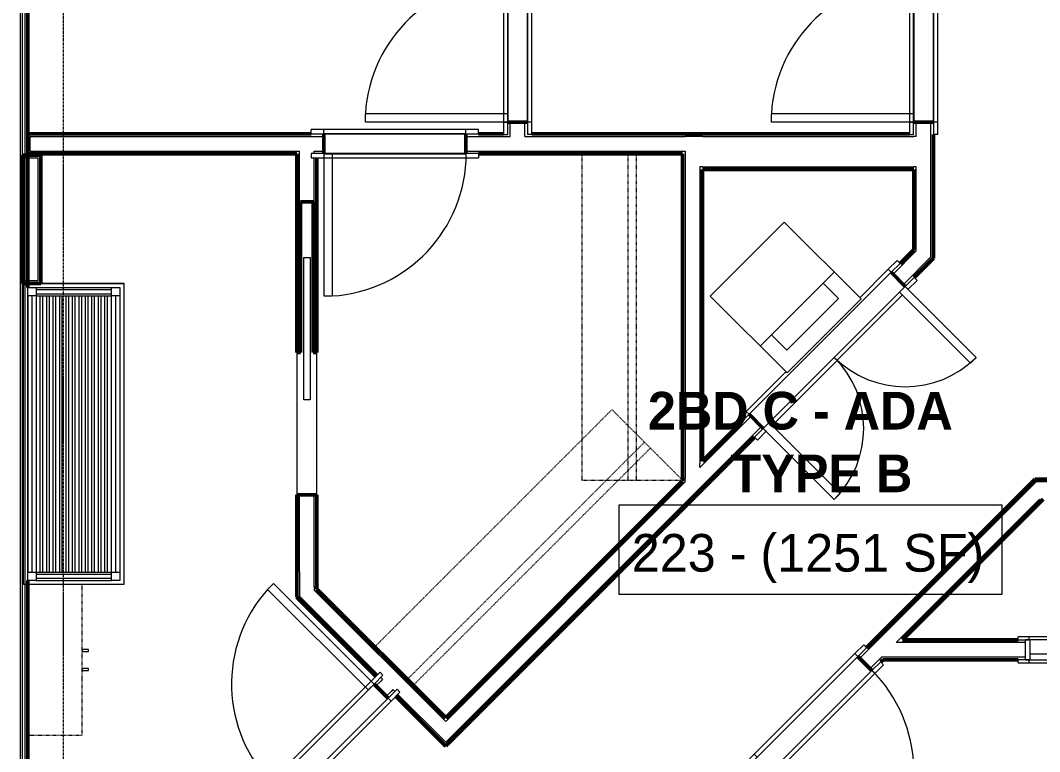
# Model space of a CAD drawing. Header units: inches. Extents: x -4235 to -464, y 9767 to 12359.
# Drawn here: x -2510.6 to -2267, y 10525.7 to 10700.4 of the extents above; entities that cross this region are included whole.
import ezdxf

# ---------------------------------------------------------------- set-up
doc = ezdxf.new("R2010")
doc.units = ezdxf.units.IN
doc.header["$MEASUREMENT"] = 0
doc.linetypes.add('Dash', pattern=[0.25, 0.125, -0.125])
doc.linetypes.add('Grid Line 1_2_', pattern=[0.875, 0.5, -0.125, 0.125, -0.125])
for name, color, linetype, lineweight in [('0-1', 7, 'Continuous', 5), ('0-2', 10, 'Continuous', 9), ('A-AREA-IDEN', 2, 'Continuous', 9), ('A-DOOR-1', 10, 'Continuous', 9), ('A-DOOR-2', 50, 'Continuous', 20), ('A-DOOR-3', 254, 'Continuous', 9), ('A-DOOR-FRAM-1', 10, 'Continuous', 9), ('A-WALL-1', 7, 'Continuous', 50), ('A-WALL-2', 250, 'Continuous', 13), ('A-WALL-3', 10, 'Continuous', 9), ('A-WALL-4', 254, 'Continuous', 9), ('A-WALL-5', 113, 'Continuous', 9), ('I-WALL-1', 7, 'Continuous', 50), ('P-SANR-FIXT-1', 10, 'Continuous', 9), ('Q-CASE-1', 254, 'Continuous', 9), ('Q-CASE-2', 10, 'Continuous', 9), ('Q-CASE-3', 254, 'Dash', 9), ('Q-CASE-4', 10, 'Dash', 9), ('Q-CASE-HDLN-1', 10, 'Dash', 9), ('Q-CASE-HDLN-2', 254, 'Dash', 9), ('S-GRID-1', 1, 'Grid Line 1_2_', 9)]:
    doc.layers.add(name, color=color, linetype=linetype, lineweight=lineweight)
doc.styles.add('Century Gothic', font='ufonts.com_century-gothic.ttf', dxfattribs={"height": 9})
doc.styles.add('Century Gothic_B', font='GOTHICB.TTF', dxfattribs={"height": 9})

# ---------------------------------------------------------------- blocks, each defined once
blk = doc.blocks.new('POCKET - FLUSH - 2-10 x 6-8-2882530-BACKGROUND - RCP - 2ND FLOOR')
at = {"layer": 'A-DOOR-2'}
for p, q in [((-39.67, -0.75), (-39.67, 0.75)), ((-39.67, 0.75), (-5.67, 0.75)), ((-5.67, 0.75), (-5.67, -0.75)), ((-5.67, -0.75), (-39.67, -0.75))]:
    blk.add_line(p, q, dxfattribs=at)
blk = doc.blocks.new('Bath Vanity - Bath Vanity 72_-2551085-BACKGROUND - RCP - 2ND FLOOR')
at = {"layer": 'Q-CASE-1'}
for p, q in [((-35.26, -1), (-35.26, 0)), ((-35.26, 0), (36.74, 0)), ((36.74, -1), (36.74, -4.13))]:
    blk.add_line(p, q, dxfattribs=at)
at = {"layer": 'Q-CASE-2'}
for p, q in [((-35.26, -24), (-35.26, -1)), ((-34.26, -3), (-34.26, -1)), ((-34.26, -1), (-32.26, -1)), ((33.74, -1), (-32.26, -1)), ((-32.26, -1), (-32.26, -3)), ((33.74, -2), (-32.26, -2)), ((33.74, -3), (33.74, -1)), ((33.74, -1), (35.74, -1)), ((35.74, -1), (35.74, -3)), ((36.74, 0), (36.74, -1)), ((-34.26, -3), (-34.26, -21)), ((-32.26, -3), (-34.26, -3)), ((-33.76, -3), (-33.76, -21)), ((-32.76, -3), (-32.76, -21)), ((33.74, -3), (-32.26, -3)), ((-32.26, -3), (-32.26, -21)), ((-32.26, -4), (33.74, -4)), ((33.74, -4.55), (-32.26, -4.55)), ((33.74, -3), (33.74, -21)), ((35.74, -3), (33.74, -3)), ((34.24, -3), (34.24, -21)), ((35.24, -3), (35.24, -21)), ((35.74, -3), (35.74, -21)), ((36.74, -4.13), (36.74, -24)), ((-32.26, -5.55), (33.74, -5.55)), ((33.74, -6.09), (-32.26, -6.09)), ((-32.26, -7.09), (33.74, -7.09)), ((33.74, -7.64), (-32.26, -7.64)), ((-32.26, -8.64), (33.74, -8.64)), ((33.74, -9.18), (-32.26, -9.18)), ((-32.26, -10.18), (33.74, -10.18)), ((33.74, -10.73), (-32.26, -10.73)), ((-32.26, -11.73), (33.74, -11.73)), ((33.74, -12.27), (-32.26, -12.27)), ((-32.26, -13.27), (33.74, -13.27)), ((33.74, -13.82), (-32.26, -13.82)), ((-32.26, -14.82), (33.74, -14.82)), ((33.74, -15.36), (-32.26, -15.36)), ((-32.26, -16.36), (33.74, -16.36)), ((33.74, -16.91), (-32.26, -16.91)), ((-32.26, -17.91), (33.74, -17.91)), ((33.74, -18.45), (-32.26, -18.45)), ((-32.26, -19.45), (33.74, -19.45)), ((-34.26, -23), (-34.26, -21)), ((-34.26, -21), (-32.26, -21)), ((33.74, -20), (-32.26, -20)), ((-32.26, -21), (33.74, -21)), ((-32.26, -21), (-32.26, -23)), ((33.74, -23), (33.74, -21)), ((33.74, -21), (35.74, -21)), ((35.74, -21), (35.74, -23)), ((36.74, -24), (-35.26, -24)), ((-32.26, -23), (-34.26, -23)), ((33.74, -22), (-32.26, -22)), ((33.74, -23), (-32.26, -23)), ((35.74, -23), (33.74, -23))]:
    blk.add_line(p, q, dxfattribs=at)
blk = doc.blocks.new('OD_CW_Closet - OD_CW_Closet-2622443-BACKGROUND - RCP - 2ND FLOOR')
at = {"layer": 'Q-CASE-HDLN-1'}
for p, q in [((0.74, 0), (80.94, 0)), ((80.94, 0), (80.94, -23.91)), ((0.74, -11), (80.94, -11)), ((0.74, -13), (80.94, -13)), ((80.94, -24), (80.85, -24))]:
    blk.add_line(p, q, dxfattribs=at)
at = {"layer": 'Q-CASE-HDLN-2'}
for p, q in [((0.74, -24), (0.74, 0)), ((80.85, -24), (0.74, -24)), ((80.94, -23.91), (80.94, -24))]:
    blk.add_line(p, q, dxfattribs=at)
blk = doc.blocks.new('OD_CW_Closet - OD_CW_Closet-3117592-BACKGROUND - RCP - 2ND FLOOR')
at = {"layer": 'Q-CASE-HDLN-1'}
for p, q in [((0.74, -24), (0.74, 0)), ((0.74, 0), (78.86, 0)), ((0.74, -11), (78.86, -11)), ((0.74, -13), (78.86, -13))]:
    blk.add_line(p, q, dxfattribs=at)
at = {"layer": 'Q-CASE-HDLN-2'}
for p, q in [((78.86, 0), (78.86, -24)), ((78.86, -24), (0.74, -24))]:
    blk.add_line(p, q, dxfattribs=at)
blk = doc.blocks.new('Stacked Washer and Dryer - 26_x25_ - Private-1372850-BACKGROUND - RCP - 2ND FLOOR')
at = {"layer": 'P-SANR-FIXT-1'}
for p, q in [((26, 12.5), (0, 12.5)), ((0, -12.5), (0, 12.5)), ((16.90625, -12.5), (16.90625, 12.5)), ((26, 12.5), (26, -12.5)), ((22.09375, 8.75), (16.90625, 8.75)), ((22.09375, -8.75), (22.09375, 8.75)), ((16.90625, -8.75), (22.09375, -8.75)), ((0, -12.5), (26, -12.5))]:
    blk.add_line(p, q, dxfattribs=at)
blk = doc.blocks.new('SWING - DOUBLE - FLUSH - 4-0 x 6-8 - DUMMY-V5-BACKGROUND - RCP - 2ND FLOOR')
at = {"layer": 'A-DOOR-1'}
for p, q in [((-24, 3.375), (-27, 3.375)), ((-27, 3.375), (-27, 2.375)), ((-10.6, 3.375), (-24, 3.375)), ((-24, 3.375), (-24, 2.375)), ((24, 3.375), (14.4, 3.375)), ((27, 3.375), (24, 3.375)), ((24, 3.375), (24, 2.375)), ((27, 3.375), (27, 2.375)), ((-27, 2.375), (-24, 2.375)), ((-24, 2.375), (24, 2.375)), ((24, 2.375), (27, 2.375)), ((-24, -2.375), (-27, -2.375)), ((-27, -3.375), (-27, -2.375)), ((-24, -3.375), (-24, -2.375)), ((22, -2.375), (-22, -2.375)), ((27, -2.375), (24, -2.375)), ((24, -3.375), (24, -2.375)), ((27, -3.375), (27, -2.375)), ((-27, -3.375), (-24, -3.375)), ((-22, -3.375), (22, -3.375)), ((24, -3.375), (27, -3.375))]:
    blk.add_line(p, q, dxfattribs=at)
for centre, start, end in [((-24, -2.375), 270, 0), ((24, -2.375), 180, 270)]:
    blk.add_arc(centre, 24, start, end, dxfattribs=at)
at = {"layer": 'A-DOOR-2'}
for p, q in [((-22, -2.375), (-24, -2.375)), ((-24, -2.375), (-24, -26.375)), ((-22, -26.375), (-22, -2.375)), ((22, -2.375), (24, -2.375)), ((22, -26.375), (22, -2.375)), ((24, -2.375), (24, -26.375)), ((-24, -26.375), (-22, -26.375)), ((24, -26.375), (22, -26.375))]:
    blk.add_line(p, q, dxfattribs=at)
at = {"layer": 'A-DOOR-3'}
blk.add_line((-22, -2.375), (-24, -2.375), dxfattribs=at)
blk = doc.blocks.new('SWING - SINGLE - FLUSH - 2-10 x 6-8 - PRIVACY-3199407-BACKGROUND - RCP - 2ND FLOOR')
at = {"layer": 'A-DOOR-1'}
blk.add_arc((17, 2.37), 34.07, 93.3657, 180, dxfattribs=at)
at = {"layer": 'A-DOOR-2'}
for p, q in [((15, 2.37), (15, 36.38)), ((17, 36.38), (15, 36.38)), ((17, 2.37), (17, 36.38)), ((17, 2.37), (15, 2.37))]:
    blk.add_line(p, q, dxfattribs=at)
at = {"layer": 'A-DOOR-FRAM-1'}
for p, q in [((-17, 3.37), (-20, 3.37)), ((-20, 2.37), (-20, 3.37)), ((17, 3.37), (-17, 3.37)), ((-17, 2.37), (-17, 3.37)), ((20, 3.37), (17, 3.37)), ((17, 2.37), (17, 3.37)), ((20, 2.37), (20, 3.37)), ((-20, 2.37), (-17, 2.37)), ((-17, 2.37), (17, 2.37)), ((17, 2.37), (20, 2.37)), ((-17, -2.38), (-20, -2.38)), ((-20, -2.38), (-20, -3.38)), ((17, -2.38), (-17, -2.38)), ((-17, -2.38), (-17, -3.38)), ((20, -2.38), (17, -2.38)), ((17, -2.38), (17, -3.38)), ((20, -2.38), (20, -3.38)), ((-20, -3.38), (-17, -3.38)), ((-17, -3.38), (17, -3.38)), ((17, -3.38), (20, -3.38))]:
    blk.add_line(p, q, dxfattribs=at)
blk = doc.blocks.new('SWING - SINGLE - FLUSH - 2-8 x 6-8 - PASSAGE-3199406-BACKGROUND - RCP - 2ND FLOOR')
at = {"layer": 'A-DOOR-1'}
blk.add_arc((16, 2.37), 32.07, 93.5759, 180, dxfattribs=at)
at = {"layer": 'A-DOOR-2'}
for p, q in [((14, 2.37), (14, 34.38)), ((16, 34.38), (14, 34.38)), ((16, 2.37), (16, 34.38)), ((16, 2.37), (14, 2.37))]:
    blk.add_line(p, q, dxfattribs=at)
at = {"layer": 'A-DOOR-FRAM-1'}
for p, q in [((-16, 3.37), (-19, 3.37)), ((-19, 2.37), (-19, 3.37)), ((16, 3.37), (-16, 3.37)), ((-16, 2.37), (-16, 3.37)), ((19, 3.37), (16, 3.37)), ((16, 2.37), (16, 3.37)), ((19, 2.37), (19, 3.37)), ((-19, 2.37), (-16, 2.37)), ((-16, 2.37), (16, 2.37)), ((16, 2.37), (19, 2.37)), ((-16, -2.38), (-19, -2.38)), ((-19, -2.38), (-19, -3.38)), ((16, -2.38), (-16, -2.38)), ((-16, -2.38), (-16, -3.38)), ((19, -2.38), (16, -2.38)), ((16, -2.38), (16, -3.38)), ((19, -2.38), (19, -3.38)), ((-19, -3.38), (-16, -3.38)), ((-16, -3.38), (16, -3.38)), ((16, -3.38), (19, -3.38))]:
    blk.add_line(p, q, dxfattribs=at)
blk = doc.blocks.new('SWING - SINGLE - FLUSH - 2-10 x 6-8 - PRIVACY-3199405-BACKGROUND - RCP - 2ND FLOOR')
at = {"layer": 'A-DOOR-1'}
blk.add_arc((17, -2.38), 34.07, 180, 266.6343, dxfattribs=at)
at = {"layer": 'A-DOOR-2'}
for p, q in [((15, -2.38), (15, -36.38)), ((17, -2.38), (15, -2.38)), ((17, -2.38), (17, -36.38)), ((17, -36.38), (15, -36.38))]:
    blk.add_line(p, q, dxfattribs=at)
at = {"layer": 'A-DOOR-FRAM-1'}
for p, q in [((-17, 3.37), (-20, 3.37)), ((-20, 3.37), (-20, 2.37)), ((-17, 3.37), (-17, 2.37)), ((17, 3.37), (-17, 3.37)), ((20, 3.37), (17, 3.37)), ((17, 3.37), (17, 2.37)), ((20, 3.37), (20, 2.37)), ((-20, 2.37), (-17, 2.37)), ((-17, 2.37), (17, 2.37)), ((17, 2.37), (20, 2.37)), ((-17, -2.38), (-20, -2.38)), ((-20, -3.38), (-20, -2.38)), ((-17, -3.38), (-17, -2.38)), ((17, -2.38), (-17, -2.38)), ((20, -2.38), (17, -2.38)), ((17, -3.38), (17, -2.38)), ((20, -3.38), (20, -2.38)), ((-20, -3.38), (-17, -3.38)), ((-17, -3.38), (17, -3.38)), ((17, -3.38), (20, -3.38))]:
    blk.add_line(p, q, dxfattribs=at)
blk = doc.blocks.new('SWING - SINGLE - FLUSH - 2-10 x 6-8 - PASSAGE-3199424-BACKGROUND - RCP - 2ND FLOOR')
at = {"layer": 'A-DOOR-1'}
blk.add_arc((17, 2.37), 34.07, 93.3657, 180, dxfattribs=at)
at = {"layer": 'A-DOOR-2'}
for p, q in [((15, 2.37), (15, 36.38)), ((17, 36.38), (15, 36.38)), ((17, 2.37), (17, 36.38)), ((17, 2.37), (15, 2.37))]:
    blk.add_line(p, q, dxfattribs=at)
at = {"layer": 'A-DOOR-FRAM-1'}
for p, q in [((-17, 3.37), (-20, 3.37)), ((-20, 2.37), (-20, 3.37)), ((17, 3.37), (-17, 3.37)), ((-17, 2.37), (-17, 3.37)), ((20, 3.37), (17, 3.37)), ((17, 2.37), (17, 3.37)), ((20, 2.37), (20, 3.37)), ((-20, 2.37), (-17, 2.37)), ((-17, 2.37), (17, 2.37)), ((17, 2.37), (20, 2.37)), ((-17, -2.38), (-20, -2.38)), ((-20, -2.38), (-20, -3.38)), ((17, -2.38), (-17, -2.38)), ((-17, -2.38), (-17, -3.38)), ((20, -2.38), (17, -2.38)), ((17, -2.38), (17, -3.38)), ((20, -2.38), (20, -3.38)), ((-20, -3.38), (-17, -3.38)), ((-17, -3.38), (17, -3.38)), ((17, -3.38), (20, -3.38))]:
    blk.add_line(p, q, dxfattribs=at)
blk = doc.blocks.new('SLIDING - FLUSH - 6-0 x 6-8-3203588-BACKGROUND - RCP - 2ND FLOOR')
at = {"layer": 'A-DOOR-1'}
for p, q in [((-38.75, 2.5), (-38.75, 3.25)), ((-36.25, 3.25), (-38.75, 3.25)), ((-38.75, 2.5), (-36.25, 2.5)), ((36.25, 3.25), (-36.25, 3.25)), ((-36.25, 3.25), (-36.25, 2.5)), ((36.25, 2.5), (36.25, 3.25)), ((36.25, 3.25), (38.75, 3.25)), ((38.75, 2.5), (36.25, 2.5)), ((38.75, 3.25), (38.75, 2.5)), ((36, 0.5), (-1, 0.5)), ((-1, 0.5), (-1, -0.875)), ((36, 0.5), (36, -0.875)), ((-38.75, -3), (-38.75, -2.25)), ((-36.25, -2.25), (-38.75, -2.25)), ((-36.25, -2.25), (-36.25, -3)), ((1, -0.875), (-36, -0.875)), ((-36, -0.875), (-36, -2.25)), ((-36, -2.25), (1, -2.25)), ((-1, -0.875), (36, -0.875)), ((1, -0.875), (1, -2.25)), ((36.25, -2.25), (38.75, -2.25)), ((36.25, -3), (36.25, -2.25)), ((38.75, -2.25), (38.75, -3)), ((-38.75, -3), (-36.25, -3)), ((-36.25, -3), (36.25, -3)), ((38.75, -3), (36.25, -3))]:
    blk.add_line(p, q, dxfattribs=at)
at = {"layer": 'A-DOOR-FRAM-1'}
for p, q in [((-37, -2.25), (-37, 2.5)), ((-36, 2.5), (-37, 2.5)), ((36, 2.5), (-36, 2.5)), ((-36, 2.5), (-36, -2.25)), ((36, -2.25), (36, 2.5)), ((36, 2.5), (37, 2.5)), ((37, 2.5), (37, -2.25)), ((-37, -2.25), (-36, -2.25)), ((1, -2.25), (36, -2.25)), ((37, -2.25), (36, -2.25))]:
    blk.add_line(p, q, dxfattribs=at)
blk = doc.blocks.new('300 Series Wall Hung Cabinet_326 - 36_-V75-BACKGROUND - RCP - 2ND FLOOR')
at = {"layer": 'Q-CASE-2'}
for p, q in [((-2.01, -13.19), (-2.5, -13.19)), ((-2.5, -13.19), (-2.5, -14.69)), ((-2.01, -14.69), (-2.01, -13.19)), ((2.49, -13.19), (2, -13.19)), ((2, -13.19), (2, -14.69)), ((2.49, -14.69), (2.49, -13.19)), ((-2.5, -14.69), (-2.01, -14.69)), ((2, -14.69), (2.49, -14.69))]:
    blk.add_line(p, q, dxfattribs=at)
at = {"layer": 'Q-CASE-3'}
blk.add_line((18, -0.19), (-18, -0.19), dxfattribs=at)
at = {"layer": 'Q-CASE-4'}
for p, q in [((-18, -0.19), (-18, -13.19)), ((-18, -13.19), (18, -13.19))]:
    blk.add_line(p, q, dxfattribs=at)
blk = doc.blocks.new('CTR - 1st Phase - Unit Layouts_rvt-1-BACKGROUND - RCP - 2ND FLOOR')
at = {"layer": 'A-WALL-1'}
for p, q in [((-2394.12, 10676.13), (-2389.37, 10676.13)), ((-2297.07, 10676.13), (-2292.32, 10676.13)), ((-2508.87, 10672.7), (-2508.87, 10673.32)), ((-2508.87, 10673.32), (-2441.12, 10673.32)), ((-2508.87, 10669.2), (-2508.87, 10672.7)), ((-2438.12, 10673.32), (-2438.12, 10668.57)), ((-2404.12, 10668.57), (-2404.12, 10673.32)), ((-2401.12, 10673.32), (-2395.12, 10673.32)), ((-2388.37, 10673.32), (-2352.3, 10673.32)), ((-2352.3, 10673.32), (-2351.67, 10673.32)), ((-2351.67, 10673.32), (-2347.55, 10673.32)), ((-2292.32, 10673.13), (-2292.32, 10650.33)), ((-2510.12, 10637.57), (-2510.12, 10668.2)), ((-2510.12, 10668.2), (-2509.87, 10668.2)), ((-2509.87, 10668.2), (-2506.37, 10668.2)), ((-2508.87, 10668.57), (-2508.87, 10669.2)), ((-2444.5, 10668.57), (-2508.87, 10668.57)), ((-2506.37, 10668.2), (-2505.75, 10668.2)), ((-2505.75, 10668.2), (-2505.75, 10637.57)), ((-2444.5, 10621.06), (-2444.5, 10668.57)), ((-2439.75, 10667.57), (-2439.75, 10621.06)), ((-2352.3, 10668.57), (-2401.12, 10668.57)), ((-2352.3, 10590.36), (-2352.3, 10668.57)), ((-2347.55, 10664.82), (-2347.55, 10595.11)), ((-2297.07, 10645.58), (-2297.07, 10664.82)), ((-2440.62, 10657.06), (-2443.62, 10657.06)), ((-2443.62, 10657.06), (-2443.62, 10621.06)), ((-2440.62, 10621.06), (-2440.62, 10657.06)), ((-2292.32, 10650.33), (-2292.32, 10644.5)), ((-2300.32, 10642.34), (-2297.07, 10645.58)), ((-2292.32, 10643.62), (-2296.96, 10638.98)), ((-2292.32, 10644.5), (-2292.32, 10643.62)), ((-2299.08, 10636.86), (-2302.44, 10640.22)), ((-2509.87, 10637.57), (-2510.12, 10637.57)), ((-2506.37, 10637.57), (-2509.87, 10637.57)), ((-2505.75, 10637.57), (-2506.37, 10637.57)), ((-2443.62, 10621.06), (-2444.5, 10621.06)), ((-2439.75, 10621.06), (-2440.62, 10621.06)), ((-2347.55, 10595.11), (-2338.5, 10604.16)), ((-2336.38, 10606.28), (-2333.02, 10602.92)), ((-2335.14, 10600.8), (-2405.59, 10530.35)), ((-2408.95, 10533.71), (-2352.3, 10590.36)), ((-2272.8, 10586), (-2268.68, 10590.13)), ((-2268.68, 10590.13), (-2268.05, 10590.75)), ((-2268.05, 10590.75), (-2243.53, 10590.75)), ((-2444.5, 10569.26), (-2444.5, 10587.06)), ((-2444.5, 10587.06), (-2439.75, 10587.06)), ((-2439.75, 10587.06), (-2439.75, 10564.51)), ((-2308.32, 10550.49), (-2272.8, 10586)), ((-2266.08, 10586), (-2299.73, 10552.35)), ((-2444.5, 10563.43), (-2444.5, 10569.26)), ((-2444.5, 10562.54), (-2444.5, 10563.43)), ((-2425.62, 10543.67), (-2444.5, 10562.54)), ((-2439.75, 10564.51), (-2408.95, 10533.71)), ((-2299.73, 10552.35), (-2272.07, 10552.35)), ((-2307.08, 10545.01), (-2310.44, 10548.36)), ((-2304.48, 10547.6), (-2304.96, 10547.13)), ((-2272.07, 10547.6), (-2304.48, 10547.6)), ((-2422.71, 10538.45), (-2426.07, 10541.81)), ((-2408.95, 10526.99), (-2420.85, 10538.9)), ((-2405.59, 10530.35), (-2408.51, 10527.44)), ((-2408.51, 10527.44), (-2408.95, 10526.99))]:
    blk.add_line(p, q, dxfattribs=at)
at = {"layer": 'A-WALL-2'}
for p, q in [((-2393.5, 10673.32), (-2393.5, 10676.13)), ((-2390, 10673.32), (-2390, 10676.13)), ((-2296.45, 10672.7), (-2296.45, 10676.13)), ((-2292.95, 10649.71), (-2292.95, 10676.13)), ((-2508.25, 10669.2), (-2508.25, 10672.7)), ((-2508.25, 10672.7), (-2438.12, 10672.7)), ((-2404.12, 10672.7), (-2393.5, 10672.7)), ((-2393.5, 10672.7), (-2393.5, 10673.32)), ((-2390, 10672.7), (-2390, 10673.32)), ((-2390, 10672.7), (-2352.3, 10672.7)), ((-2352.3, 10672.7), (-2351.67, 10672.7)), ((-2348.17, 10672.7), (-2351.67, 10672.7)), ((-2347.55, 10672.7), (-2348.17, 10672.7)), ((-2347.55, 10672.7), (-2297.07, 10672.7)), ((-2296.45, 10672.7), (-2297.07, 10672.7)), ((-2509.87, 10668.2), (-2509.87, 10667.57)), ((-2509.87, 10667.57), (-2509.87, 10668.2)), ((-2509.87, 10667.57), (-2506.37, 10667.57)), ((-2509.87, 10638.2), (-2509.87, 10667.57)), ((-2508.25, 10669.2), (-2443.87, 10669.2)), ((-2506.37, 10638.2), (-2506.37, 10667.57)), ((-2443.87, 10668.57), (-2443.87, 10669.2)), ((-2443.87, 10621.06), (-2443.87, 10668.57)), ((-2440.37, 10668.57), (-2440.37, 10669.2)), ((-2440.37, 10669.2), (-2438.12, 10669.2)), ((-2440.37, 10621.06), (-2440.37, 10667.57)), ((-2404.12, 10669.2), (-2352.3, 10669.2)), ((-2352.3, 10669.2), (-2351.67, 10669.2)), ((-2351.67, 10669.2), (-2351.67, 10590.98)), ((-2348.17, 10665.45), (-2348.17, 10594.48)), ((-2347.55, 10665.45), (-2348.17, 10665.45)), ((-2347.55, 10665.45), (-2297.07, 10665.45)), ((-2296.45, 10665.45), (-2297.07, 10665.45)), ((-2296.45, 10646.21), (-2296.45, 10665.45)), ((-2292.95, 10648.83), (-2292.95, 10649.71)), ((-2292.95, 10643.88), (-2292.95, 10648.83)), ((-2296.45, 10645.33), (-2296.45, 10646.21)), ((-2302, 10639.78), (-2296.45, 10645.33)), ((-2299.52, 10637.3), (-2292.95, 10643.88)), ((-2509.87, 10638.2), (-2509.87, 10637.57)), ((-2506.37, 10638.2), (-2509.87, 10638.2)), ((-2509.87, 10637.57), (-2509.87, 10638.2)), ((-2348.17, 10593.6), (-2335.94, 10605.84)), ((-2406.03, 10530.79), (-2333.46, 10603.36)), ((-2348.17, 10593.6), (-2348.17, 10594.48)), ((-2408.51, 10533.27), (-2351.67, 10590.1)), ((-2351.67, 10590.1), (-2351.67, 10590.98)), ((-2267.79, 10590.13), (-2271.29, 10586.63)), ((-2242.9, 10590.13), (-2267.79, 10590.13)), ((-2443.87, 10568.64), (-2443.87, 10587.06)), ((-2440.37, 10565.14), (-2440.37, 10587.06)), ((-2310, 10547.92), (-2271.92, 10586)), ((-2301.24, 10551.73), (-2266.97, 10586)), ((-2271.29, 10586.63), (-2271.92, 10586)), ((-2443.87, 10568.64), (-2443.87, 10567.75)), ((-2443.87, 10567.75), (-2443.87, 10562.8)), ((-2440.37, 10565.14), (-2440.37, 10564.25)), ((-2425.18, 10544.11), (-2443.87, 10562.8)), ((-2408.95, 10532.83), (-2440.37, 10564.25)), ((-2300.36, 10551.73), (-2301.24, 10551.73)), ((-2270.32, 10551.73), (-2300.36, 10551.73)), ((-2307.52, 10545.45), (-2304.74, 10548.23)), ((-2303.86, 10548.23), (-2304.74, 10548.23)), ((-2270.32, 10548.23), (-2303.86, 10548.23)), ((-2424.03, 10542.96), (-2424.47, 10543.4)), ((-2424.47, 10542.52), (-2425.62, 10541.37)), ((-2424.03, 10542.96), (-2424.47, 10542.52)), ((-2422, 10540.05), (-2423.15, 10538.9)), ((-2421.56, 10540.49), (-2422, 10540.05)), ((-2421.12, 10540.05), (-2421.56, 10540.49)), ((-2408.95, 10527.88), (-2420.41, 10539.34)), ((-2408.95, 10532.83), (-2408.51, 10533.27)), ((-2408.95, 10527.88), (-2406.47, 10530.35)), ((-2406.47, 10530.35), (-2406.03, 10530.79))]:
    blk.add_line(p, q, dxfattribs=at)
at = {"layer": 'A-WALL-3'}
for p, q in [((-2394.12, 10710.13), (-2394.12, 10676.13)), ((-2389.37, 10676.13), (-2389.37, 10710.13)), ((-2297.07, 10710.13), (-2297.07, 10676.13)), ((-2292.32, 10676.13), (-2292.32, 10710.13)), ((-2404.12, 10673.32), (-2438.12, 10673.32)), ((-2438.12, 10668.57), (-2404.12, 10668.57)), ((-2302.44, 10640.22), (-2336.38, 10606.28)), ((-2331.61, 10604.33), (-2300.5, 10635.45)), ((-2444.5, 10621.06), (-2444.5, 10587.06)), ((-2439.75, 10587.06), (-2439.75, 10621.06)), ((-2270.32, 10547.6), (-2270.32, 10552.35)), ((-2310.44, 10548.36), (-2334.48, 10524.32)), ((-2331.12, 10520.96), (-2307.08, 10545.01)), ((-2426.07, 10541.81), (-2450.11, 10517.77)), ((-2446.75, 10514.41), (-2422.71, 10538.45))]:
    blk.add_line(p, q, dxfattribs=at)
at = {"layer": 'A-WALL-4'}
for p, q in [((-2389.37, 10676.13), (-2394.12, 10676.13)), ((-2292.32, 10676.13), (-2297.07, 10676.13)), ((-2438.12, 10668.57), (-2438.12, 10673.32)), ((-2404.12, 10673.32), (-2404.12, 10668.57)), ((-2443.62, 10657.06), (-2440.62, 10657.06)), ((-2443.62, 10621.06), (-2443.62, 10657.06)), ((-2440.62, 10657.06), (-2440.62, 10621.06)), ((-2299.08, 10636.86), (-2302.44, 10640.22)), ((-2444.5, 10621.06), (-2443.62, 10621.06)), ((-2440.62, 10621.06), (-2439.75, 10621.06)), ((-2333.02, 10602.92), (-2336.38, 10606.28)), ((-2333.02, 10602.92), (-2331.61, 10604.33)), ((-2439.75, 10587.06), (-2444.5, 10587.06)), ((-2310.44, 10548.36), (-2307.08, 10545.01)), ((-2422.71, 10538.45), (-2426.07, 10541.81))]:
    blk.add_line(p, q, dxfattribs=at)
at = {"layer": 'A-WALL-5'}
for p, q in [((-2508.87, 10637.57), (-2505.75, 10637.57)), ((-2508.87, 10636.57), (-2508.87, 10637.57)), ((-2508.87, 10566.57), (-2508.87, 10636.57)), ((-2505.75, 10637.57), (-2485.87, 10637.57)), ((-2485.87, 10637.57), (-2485.87, 10565.57)), ((-2508.87, 10565.57), (-2508.87, 10566.57)), ((-2485.87, 10565.57), (-2508.87, 10565.57))]:
    blk.add_line(p, q, dxfattribs=at)
at = {"layer": 'I-WALL-1'}
for p, q in [((-2347.55, 10673.32), (-2298.07, 10673.32)), ((-2297.07, 10664.82), (-2347.55, 10664.82))]:
    blk.add_line(p, q, dxfattribs=at)
at = {"layer": '0-2'}
for name, p, rotation in [('SWING - SINGLE - FLUSH - 2-10 x 6-8 - PRIVACY-3199405-BACKGROUND - RCP - 2ND FLOOR', (-2391.75, 10693.13), 269.9999999999789), ('SWING - SINGLE - FLUSH - 2-10 x 6-8 - PRIVACY-3199405-BACKGROUND - RCP - 2ND FLOOR', (-2294.7, 10693.13), 270.0000000000527), ('SWING - SINGLE - FLUSH - 2-10 x 6-8 - PASSAGE-3199424-BACKGROUND - RCP - 2ND FLOOR', (-2421.12, 10670.95), 180), ('OD_CW_Closet - OD_CW_Closet-3117592-BACKGROUND - RCP - 2ND FLOOR', (-2376.3, 10589.71), 90.0000000000261), ('Stacked Washer and Dryer - 26_x25_ - Private-1372850-BACKGROUND - RCP - 2ND FLOOR', (-2336.86, 10643.39), 315.000000000145), ('POCKET - FLUSH - 2-10 x 6-8-2882530-BACKGROUND - RCP - 2ND FLOOR', (-2442.12, 10604.06), 269.9999999999695), ('SWING - DOUBLE - FLUSH - 4-0 x 6-8 - DUMMY-V5-BACKGROUND - RCP - 2ND FLOOR', (-2317.73, 10621.57), 45.00000000011767), ('Bath Vanity - Bath Vanity 72_-2551085-BACKGROUND - RCP - 2ND FLOOR', (-2509.87, 10600.84), 90.00000000004017), ('OD_CW_Closet - OD_CW_Closet-2622443-BACKGROUND - RCP - 2ND FLOOR', (-2426.44, 10550.16), 45.00000000002335), ('SWING - SINGLE - FLUSH - 2-10 x 6-8 - PRIVACY-3199407-BACKGROUND - RCP - 2ND FLOOR', (-2436.41, 10528.11), 44.99999999996775), ('300 Series Wall Hung Cabinet_326 - 36_-V75-BACKGROUND - RCP - 2ND FLOOR', (-2509.06, 10547.57), 89.99999999995785), ('SWING - SINGLE - FLUSH - 2-10 x 6-8 - PRIVACY-3199407-BACKGROUND - RCP - 2ND FLOOR', (-2320.78, 10534.66), 225.0000000001308), ('SWING - SINGLE - FLUSH - 2-8 x 6-8 - PASSAGE-3199406-BACKGROUND - RCP - 2ND FLOOR', (-2493.97, 10500.25), 314.9999999999997)]:
    blk.add_blockref(name, p, dxfattribs=dict(at, rotation=rotation))
blk.add_blockref('SLIDING - FLUSH - 6-0 x 6-8-3203588-BACKGROUND - RCP - 2ND FLOOR', (-2233.32, 10549.85), dxfattribs=at)
blk = doc.blocks.new('CTR - 1st Phase - Common Walls_rvt-1-BACKGROUND - RCP - 2ND FLOOR')
at = {"layer": 'A-WALL-2'}
for p, q in [((-2510.62, 10458.16), (-2510.62, 10843.14)), ((-2510.12, 10458.16), (-2510.12, 10843.14)), ((-2509.5, 10511.59), (-2509.5, 10843.14))]:
    blk.add_line(p, q, dxfattribs=at)
at = {"layer": 'I-WALL-1'}
for p, q in [((-2508.87, 10843.14), (-2508.87, 10636.57)), ((-2508.87, 10566.57), (-2508.87, 10511.79))]:
    blk.add_line(p, q, dxfattribs=at)

msp = doc.modelspace()

# ---------------------------------------------------------------- linework, layer by layer
at = {"layer": 'A-AREA-IDEN', "flags": 128}
msp.add_lwpolyline([(-2367.48, 10584.67), (-2275.99, 10584.67), (-2275.99, 10563.17), (-2367.48, 10563.17)], close=True, dxfattribs=at)
at = {"layer": 'S-GRID-1'}
msp.add_line((-2500.32, 9836.18), (-2500.32, 12309.48), dxfattribs=at)

# ---------------------------------------------------------------- block references
at = {"layer": '0-1'}
for name in ['CTR - 1st Phase - Unit Layouts_rvt-1-BACKGROUND - RCP - 2ND FLOOR', 'CTR - 1st Phase - Common Walls_rvt-1-BACKGROUND - RCP - 2ND FLOOR']:
    msp.add_blockref(name, (0, 0), dxfattribs=at)

# ---------------------------------------------------------------- texts
at = {"layer": 'A-AREA-IDEN', "char_height": 9, "attachment_point": 1}
for s, insert, width, style in [('2BD C - ADA', (-2360.61, 10611.64), 93.93, 'Century Gothic_B'), ('TYPE B', (-2340.86, 10596.64), 46.359, 'Century Gothic_B'), ('223 - (1251 SF)', (-2364.48, 10577.67), 103.323, 'Century Gothic')]:
    msp.add_mtext(s, dxfattribs=dict(at, insert=insert, width=width, style=style))

doc.saveas('drawing.dxf')
